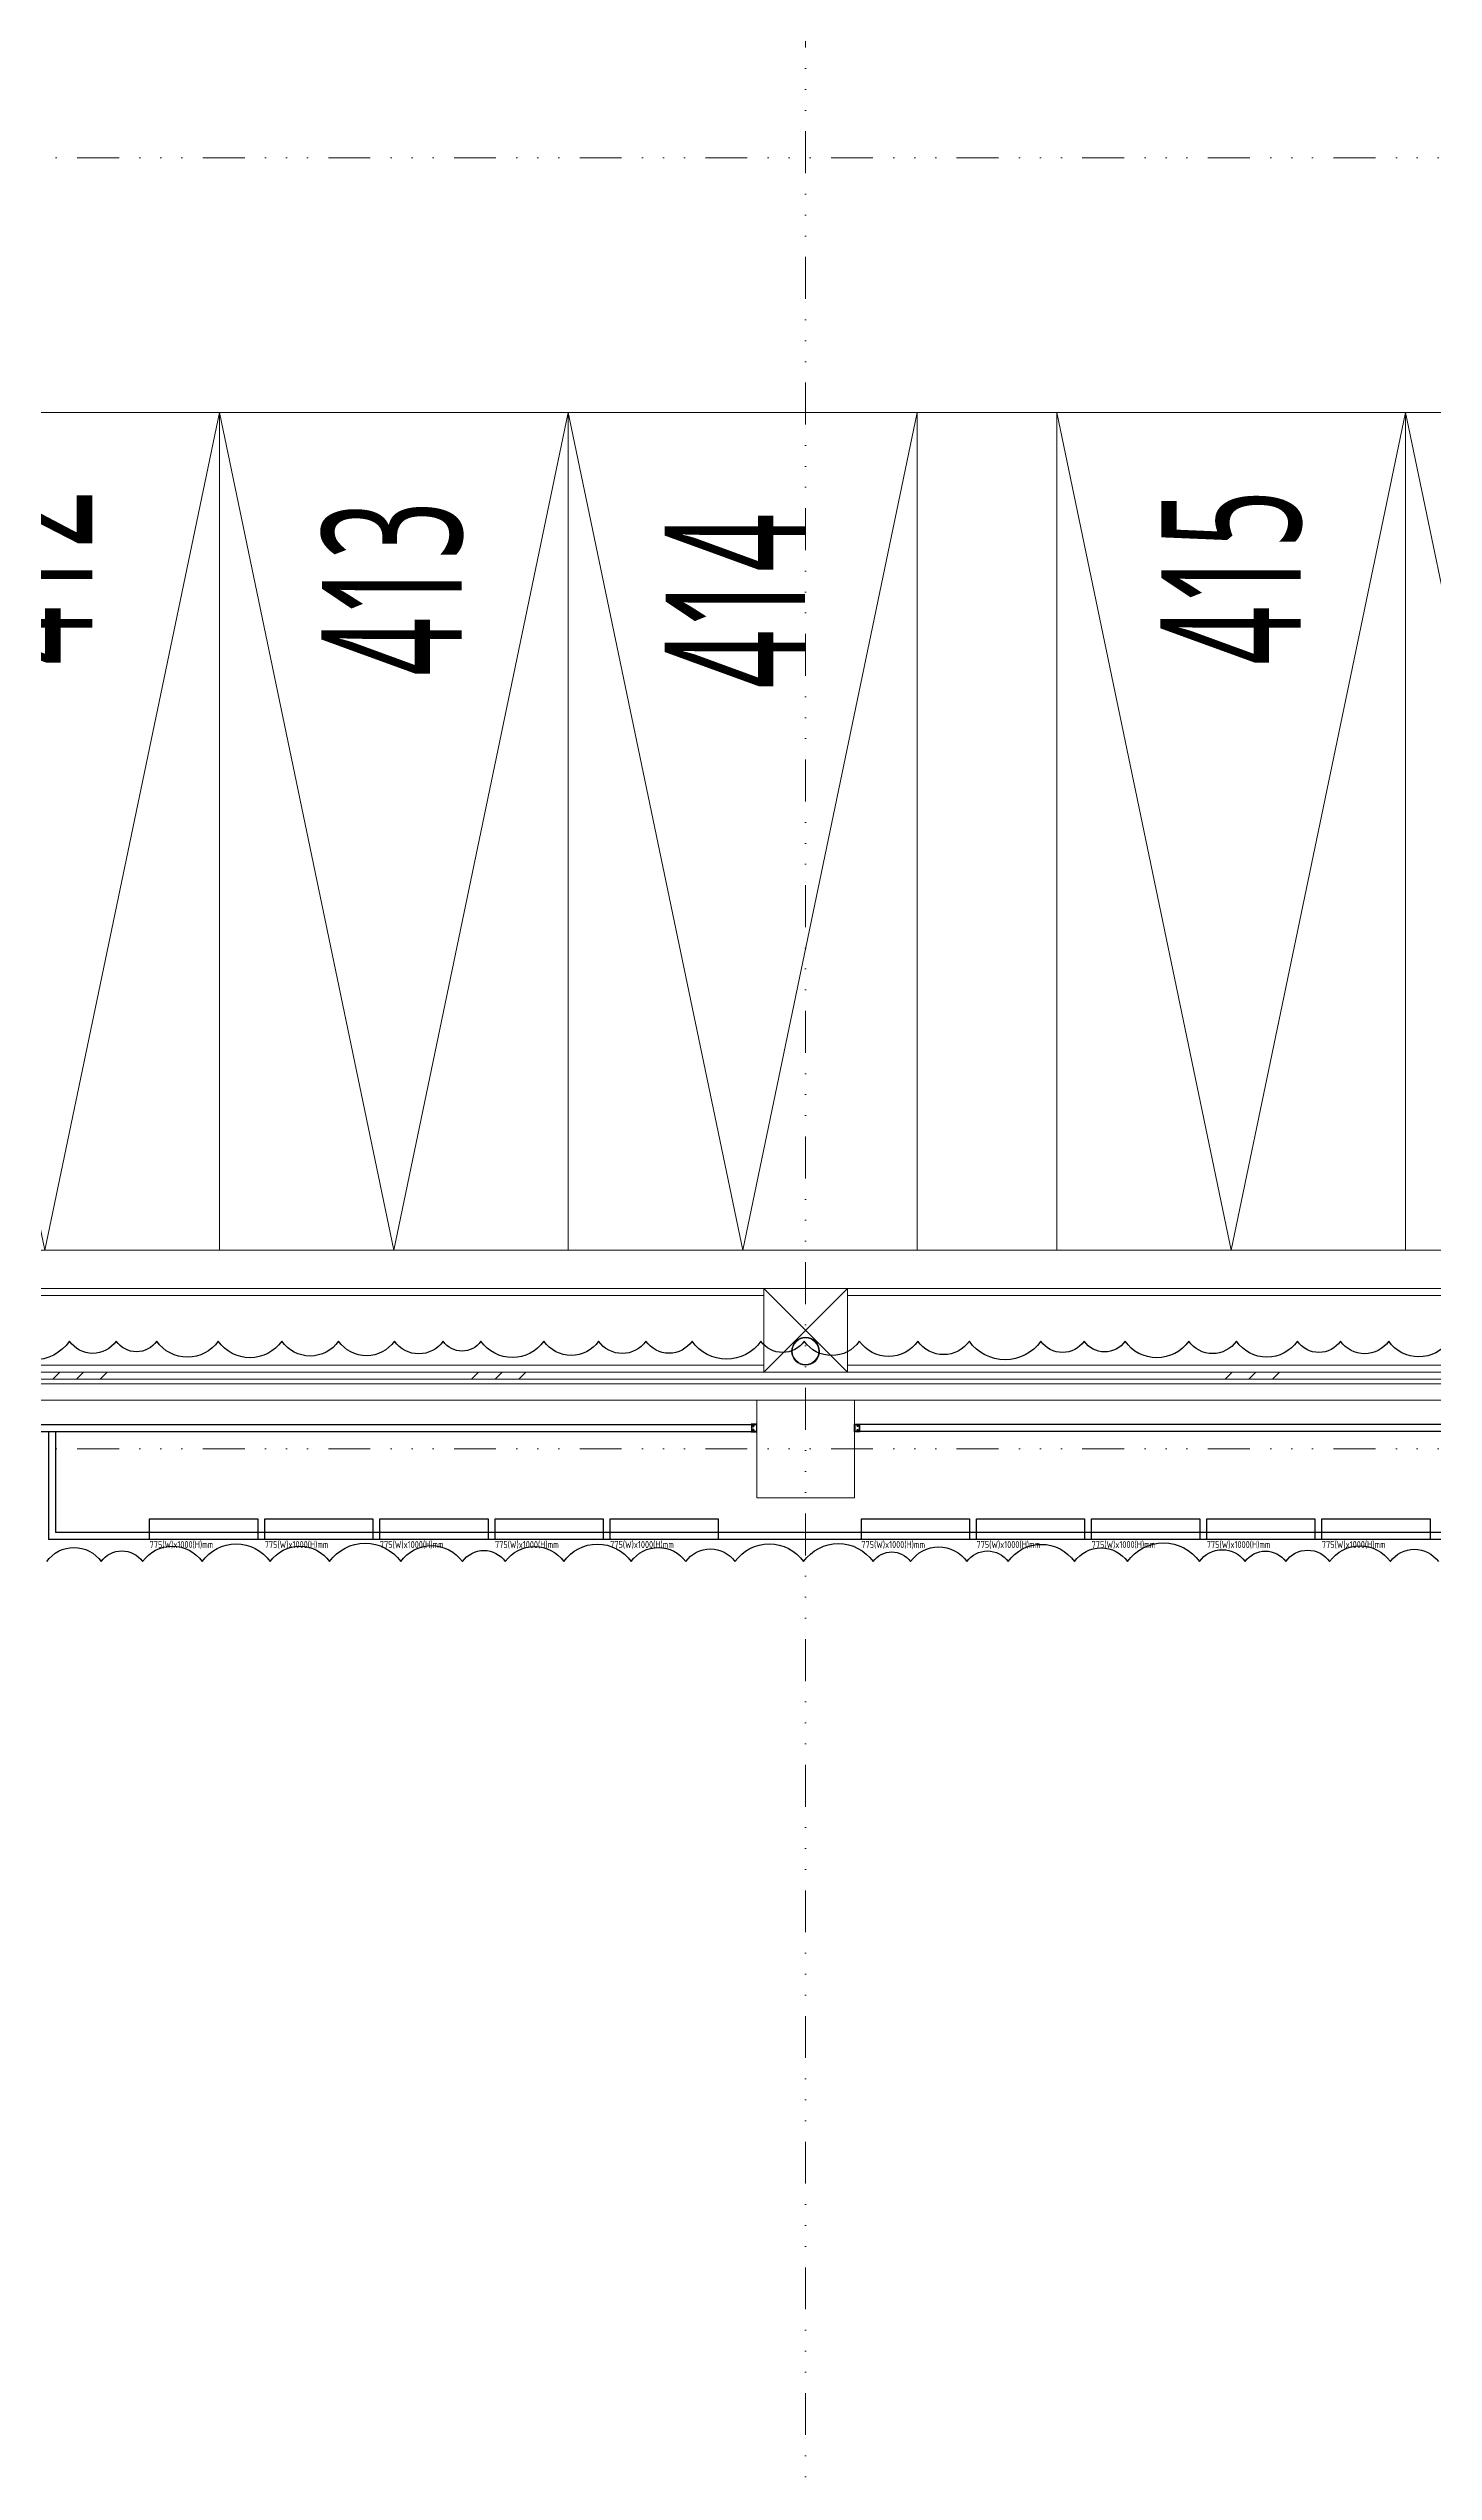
# Model space of a CAD drawing. Header units: millimetres. Extents: x -32710 to 654186, y -254124 to 420220.
# Drawn here: x 242175 to 252100, y 82673 to 100034 of the extents above; entities that cross this region are included whole.
import ezdxf
from ezdxf.enums import TextEntityAlignment as Align

# ---------------------------------------------------------------- set-up
doc = ezdxf.new("R2010")
doc.units = ezdxf.units.MM
doc.header["$LTSCALE"] = 1000
doc.linetypes.add('H12PL1$0$JJP_三點線', pattern=[0.9, 0.3, -0.15, 0, -0.15, 0, -0.15, 0, -0.15])
for name, color, linetype in [('H12PL1$0$A-OBJE-MEP', 252, 'Continuous'), ('H12PL1$0$A-WALL-EX', 252, 'Continuous'), ('H12PL1$0$S-COL', 252, 'Continuous'), ('H12PL1$0$S-GRID', 252, 'Continuous'), ('H12PL1$0$全區配置圖_匯入NEWCUB用_13_0', 252, 'Continuous'), ('H12PL1$0$全區配置圖_匯入NEWCUB用_13_DRAN', 252, 'Continuous'), ('H12PL1$0$全區配置圖_匯入NEWCUB用_13_HATCH', 252, 'Continuous'), ('H12PL1$0$全區配置圖_匯入NEWCUB用_13_KABE1', 252, 'Continuous'), ('H12PL1$0$全區配置圖_匯入NEWCUB用_13_PKG', 252, 'Continuous'), ('H12PL1$0$全區配置圖_匯入NEWCUB用_13_RCHACHI', 252, 'Continuous'), ('H12PL1$0$全區配置圖_匯入NEWCUB用_13_SITE', 252, 'Continuous'), ('H12PL1$0$全區配置圖_匯入NEWCUB用_13_SUGATA3', 252, 'Continuous'), ('H12PL1$0$全區配置圖_匯入NEWCUB用_13_雨水排水経路図最新$0$SUGATAD', 252, 'Continuous'), ('MD-20250424-增加TRAY與FS主管位置調整', 7, 'Continuous'), ('XFDP10-Re$0$A-Partition-Col (50K)', 1, 'Continuous'), ('XFDP10-Re$0$A-S-C1-800x1000-v (50K)', 212, 'Continuous'), ('XFDP10-Re$0$A-W-P1S (50K)', 2, 'Continuous'), ('XFDP10-Re$0$A-W-R1 (Rockwool) (50K)', 2, 'Continuous'), ('XFDP10-Re$0$A-W-R1S (Rockwool) (50K)', 2, 'Continuous')]:
    doc.layers.add(name, color=color, linetype=linetype)
doc.layers.add('XFDP10-Re$0$MD-250503-01_配合現況增設全高牆', color=7, linetype='Continuous', plot=False)
doc.styles.add('H12PL1$0$Standard', font='Microsoft JhengHei.ttf', dxfattribs={"width": 0.8})
doc.styles.add('XFDP10-Re$0$AA-TXT', font='isocp.shx', dxfattribs={"width": 0.8, "bigfont": 'china.shx'})

# ---------------------------------------------------------------- blocks, each defined once
blk = doc.blocks.new('*U3109')
blk.add_lwpolyline([(0, 0), (0, 0.2583), (0.05, 0.2583), (0.05, 0)], close=True)
at = {"color": 1, "style": 'XFDP10-Re$0$AA-TXT', "width": 0.8}
blk.add_attdef('高度', text='', height=0.1, rotation=90, dxfattribs=at).set_placement((0.1157, 0.07), align=Align.MIDDLE_LEFT)
blk = doc.blocks.new('XFDP10-Re$0$TP1-50-Partition_Col-side')
blk.add_lwpolyline([(-2.5, -4), (-2.5, -3.9), (-2.6, -3.9), (-2.5, -3), (-2.5, -0.3), (-2.4, -0.2), (-0.7, -0.2), (-0.5, -0.2), (-0.1, -0.2), (0, -0.2), (0, -0.2), (0.5, -0.2), (0.6, -0.2), (2.4, -0.2), (2.5, -0.3), (2.5, -3), (2.6, -3.9), (2.5, -3.9), (2.5, -4), (2.7, -4), (2.7, 0), (-2.7, 0), (-2.7, -4)], close=True)
for points in [[(-1.6, -2.1), (-2.3, -2.1, 0.414213), (-2.4, -2.2), (-2.4, -3.6), (-2.5, -3.6), (-2.5, -2.2, -0.414213), (-2.3, -2), (-1.6, -2), (-1.6, -2.1)], [(1.6, -2.1), (2.3, -2.1, -0.414213), (2.4, -2.2), (2.4, -3.6), (2.5, -3.6), (2.5, -2.2, 0.414213), (2.3, -2), (1.6, -2), (1.6, -2.1)]]:
    blk.add_lwpolyline(points, format="xyb")
blk.add_lwpolyline([(2.2, -3.6), (-2.2, -3.6, -0.414214), (-2.3, -3.5), (-2.3, -2.6, -0.414214), (-2.2, -2.5), (-1.3, -2.5, 0.414214), (-1.1, -2.3), (-1.1, -2.2, 0.414214), (-1.3, -2.1), (-1.9, -2.1), (-1.9, -2.1), (-1.3, -2.1, -0.414214), (-1.2, -2.2), (-1.2, -2.3, -0.414214), (-1.3, -2.4), (-2.2, -2.4, 0.414214), (-2.4, -2.6), (-2.4, -3.5, 0.414214), (-2.2, -3.6), (2.2, -3.6, 0.414214), (2.4, -3.5), (2.4, -2.6, 0.414214), (2.2, -2.4), (1.3, -2.4, -0.414214), (1.2, -2.3), (1.2, -2.2, -0.414214), (1.3, -2.1), (1.9, -2.1), (1.9, -2.1), (1.3, -2.1, 0.414214), (1.1, -2.2), (1.1, -2.3, 0.414214), (1.3, -2.5), (2.2, -2.5, -0.414214), (2.3, -2.6), (2.3, -3.5, -0.414214)], format="xyb", close=True)
blk = doc.blocks.new('XFDP10-Re')
at = {"layer": 'XFDP10-Re$0$A-W-P1S (50K)'}
for p, q in [((212975, 90125, 0), (212975, 89350, 0)), ((213025, 90125, 0), (213025, 89400, 0)), ((238875.45, 89350, 0), (212975, 89350, 0)), ((238875.45, 89400, 0), (213025, 89400, 0))]:
    blk.add_line(p, q, dxfattribs=at)
at = {"layer": 'XFDP10-Re$0$A-W-R1 (Rockwool) (50K)'}
for p, q in [((226450, 90175, 0), (218750, 90175)), ((226450, 90125), (218750, 90125, 0))]:
    blk.add_line(p, q, dxfattribs=at)
at = {"layer": 'XFDP10-Re$0$A-W-R1S (Rockwool) (50K)'}
for p, q in [((210350, 90175, 0), (218050, 90175, 0)), ((210350, 90125, 0), (218050, 90125, 0))]:
    blk.add_line(p, q, dxfattribs=at)
at = {"layer": 'XFDP10-Re$0$MD-250503-01_配合現況增設全高牆'}
for points in [[(212962.73, 89192.02, -0.52056705), (213352.92, 89192.02, -0.52056705), (213649.89, 89192.02, -0.52056705), (214076.48, 89192.02, -0.52056705), (214563.67, 89192.02, -0.52056705), (214989.38, 89192.02, -0.52056705), (215499.45, 89192.02, -0.52056705), (215940.88, 89192.02, -0.52056705), (216248.8, 89192.02, -0.52056705), (216667.09, 89192.02, -0.52056705), (217150.14, 89192.02, -0.52056705), (217541.81, 89192.02, -0.52056705), (217894.13, 89192.02, -0.52056705), (218386.09, 89192.02, -0.52056705), (218884.25, 89192.02, -0.52056705), (219151.91, 89192.02, -0.52056705), (219556.52, 89192.02, -0.52056705), (219851.25, 89192.02, -0.52056705), (220327.3, 89192.02, -0.52056705), (220707.3, 89192.02, -0.52056705), (221222.83, 89192.02, -0.52056705), (221549.9, 89192.02, -0.52056705), (221840.43, 89192.02, -0.52056705), (222155.57, 89192.02, -0.52056705), (222590.71, 89192.02, -0.52056705), (222934.35, 89192.02, -0.52056705)], [(223010.99, 90771.52, -0.52056705), (222578.7, 90771.52, -0.52056705), (222233.47, 90771.52, -0.52056705), (221924.23, 90771.52, -0.52056705), (221487.02, 90771.52, -0.52056705), (221145.97, 90771.52, -0.52056705), (220689.6, 90771.52, -0.52056705), (220396.36, 90771.52, -0.52056705), (220085.77, 90771.52, -0.52056705), (219573.75, 90771.52, -0.52056705), (219205.28, 90771.52, -0.52056705), (218785.41, 90771.52, -0.52056705), (218390.91, 90771.52, -0.52056705), (218079.83, 90771.52, -0.52056705), (217587.44, 90771.52, -0.52056705), (217256.27, 90771.52, -0.52056705), (216917.25, 90771.52, -0.52056705), (216524.5, 90771.52, -0.52056705), (216074.37, 90771.52, -0.52056705), (215803.21, 90771.52, -0.52056705), (215454.55, 90771.52, -0.52056705), (215054.09, 90771.52, -0.52056705), (214646.82, 90771.52, -0.52056705), (214191.58, 90771.52, -0.52056705), (213750.59, 90771.52, -0.52056705), (213460.21, 90771.52, -0.52056705), (213125.1, 90771.52, -0.52056705), (212608.17, 90771.52, -0.52056705)]]:
    blk.add_lwpolyline(points, format="xyb", dxfattribs=at)
at = {"layer": 'XFDP10-Re$0$A-Partition-Col (50K)', "zscale": 10}
for p, xscale, yscale, rotation in [((218050, 90150, 0), 10, 10, 270), ((218750, 90150, 0), -10.00000000000001, 10.00000000000001, 90)]:
    blk.add_blockref('XFDP10-Re$0$TP1-50-Partition_Col-side', p, dxfattribs=dict(at, xscale=xscale, yscale=yscale, rotation=rotation))
at = {"layer": 'XFDP10-Re$0$A-S-C1-800x1000-v (50K)'}
ref = blk.add_blockref('*U3109', (213700, 89500), dxfattribs=dict(at, xscale=3000, yscale=3000, zscale=3000, rotation=270))
ref.add_attrib('高度', '775(W)x1000(H)mm', dxfattribs={"layer": '0', "color": 1, "height": 50, "style": 'XFDP10-Re$0$AA-TXT', "width": 0.8}).set_placement((213700, 89314.8), align=Align.MIDDLE_LEFT)
ref = blk.add_blockref('*U3109', (214525, 89500), dxfattribs=dict(at, xscale=3000, yscale=3000, zscale=3000, rotation=270))
ref.add_attrib('高度', '775(W)x1000(H)mm', dxfattribs={"layer": '0', "color": 1, "height": 50, "style": 'XFDP10-Re$0$AA-TXT', "width": 0.8}).set_placement((214525, 89314.8), align=Align.MIDDLE_LEFT)
ref = blk.add_blockref('*U3109', (215350, 89500), dxfattribs=dict(at, xscale=3000, yscale=3000, zscale=3000, rotation=270))
ref.add_attrib('高度', '775(W)x1000(H)mm', dxfattribs={"layer": '0', "color": 1, "height": 50, "style": 'XFDP10-Re$0$AA-TXT', "width": 0.8}).set_placement((215350, 89314.8), align=Align.MIDDLE_LEFT)
ref = blk.add_blockref('*U3109', (216175, 89500), dxfattribs=dict(at, xscale=3000, yscale=3000, zscale=3000, rotation=270))
ref.add_attrib('高度', '775(W)x1000(H)mm', dxfattribs={"layer": '0', "color": 1, "height": 50, "style": 'XFDP10-Re$0$AA-TXT', "width": 0.8}).set_placement((216175, 89314.8), align=Align.MIDDLE_LEFT)
ref = blk.add_blockref('*U3109', (217000, 89500), dxfattribs=dict(at, xscale=3000, yscale=3000, zscale=3000, rotation=270))
ref.add_attrib('高度', '775(W)x1000(H)mm', dxfattribs={"layer": '0', "color": 1, "height": 50, "style": 'XFDP10-Re$0$AA-TXT', "width": 0.8}).set_placement((217000, 89314.8), align=Align.MIDDLE_LEFT)
ref = blk.add_blockref('*U3109', (218800, 89500), dxfattribs=dict(at, xscale=3000, yscale=3000, zscale=3000, rotation=270))
ref.add_attrib('高度', '775(W)x1000(H)mm', dxfattribs={"layer": '0', "color": 1, "height": 50, "style": 'XFDP10-Re$0$AA-TXT', "width": 0.8}).set_placement((218800, 89314.8), align=Align.MIDDLE_LEFT)
ref = blk.add_blockref('*U3109', (219625, 89500), dxfattribs=dict(at, xscale=3000, yscale=3000, zscale=3000, rotation=270))
ref.add_attrib('高度', '775(W)x1000(H)mm', dxfattribs={"layer": '0', "color": 1, "height": 50, "style": 'XFDP10-Re$0$AA-TXT', "width": 0.8}).set_placement((219625, 89314.8), align=Align.MIDDLE_LEFT)
ref = blk.add_blockref('*U3109', (220450, 89500), dxfattribs=dict(at, xscale=3000, yscale=3000, zscale=3000, rotation=270))
ref.add_attrib('高度', '775(W)x1000(H)mm', dxfattribs={"layer": '0', "color": 1, "height": 50, "style": 'XFDP10-Re$0$AA-TXT', "width": 0.8}).set_placement((220450, 89314.8), align=Align.MIDDLE_LEFT)
ref = blk.add_blockref('*U3109', (221275, 89500), dxfattribs=dict(at, xscale=3000, yscale=3000, zscale=3000, rotation=270))
ref.add_attrib('高度', '775(W)x1000(H)mm', dxfattribs={"layer": '0', "color": 1, "height": 50, "style": 'XFDP10-Re$0$AA-TXT', "width": 0.8}).set_placement((221275, 89314.8), align=Align.MIDDLE_LEFT)
ref = blk.add_blockref('*U3109', (222100, 89500), dxfattribs=dict(at, xscale=3000, yscale=3000, zscale=3000, rotation=270))
ref.add_attrib('高度', '775(W)x1000(H)mm', dxfattribs={"layer": '0', "color": 1, "height": 50, "style": 'XFDP10-Re$0$AA-TXT', "width": 0.8}).set_placement((222100, 89314.8), align=Align.MIDDLE_LEFT)
blk = doc.blocks.new('H12PL1')
at = {"layer": 'H12PL1$0$A-OBJE-MEP', "lineweight": 0, "flags": 128}
blk.add_lwpolyline([(218495, 90700, 1), (218305, 90700, 1)], format="xyb", close=True, dxfattribs=at)
at = {"layer": 'H12PL1$0$A-OBJE-MEP', "lineweight": 0}
blk.add_circle((218400, 90700), 100, dxfattribs=at)
at = {"layer": 'H12PL1$0$A-WALL-EX', "lineweight": 0}
blk.add_line((151700, 90465), (243600, 90465), dxfattribs=at)
at = {"layer": 'H12PL1$0$A-WALL-EX', "lineweight": 0, "flags": 128}
for points in [[(151700, 90500), (243600, 90500)], [(151700, 90500), (243600, 90500)], [(151700, 90500), (243600, 90500)], [(151700, 90500), (243600, 90500)], [(151700, 90500), (243600, 90500)], [(151700, 90500), (243600, 90500)], [(151700, 90500), (243600, 90500)], [(243600, 90500), (151700, 90500)], [(151550, 90350), (243635, 90350)]]:
    blk.add_lwpolyline(points, dxfattribs=at)
at = {"layer": 'H12PL1$0$S-COL', "lineweight": 0, "flags": 128}
blk.add_lwpolyline([(218050, 90350), (218050, 89650), (218750, 89650), (218750, 90350)], dxfattribs=at)
at = {"layer": 'H12PL1$0$S-GRID', "linetype": 'H12PL1$0$JJP_三點線', "lineweight": 0}
for p, q in [((218400, 128250), (218400, -28000)), ((-29000, 99250), (289600, 99250)), ((-29000, 90000), (289600, 90000))]:
    blk.add_line(p, q, dxfattribs=at)
at = {"layer": 'H12PL1$0$全區配置圖_匯入NEWCUB用_13_DRAN', "lineweight": 0}
blk.add_circle((218400, 90700), 100, dxfattribs=at)
at = {"layer": 'H12PL1$0$全區配置圖_匯入NEWCUB用_13_HATCH', "lineweight": 0, "flags": 128}
blk.add_lwpolyline([(194200, 97425), (194200, 91425), (219200, 91425), (219200, 97425), (220200, 97425), (220200, 91425), (242700, 91425), (242700, 97425), (243550, 97425), (243550, 91750), (243550, 90550), (194200, 90550)], dxfattribs=at)
for points in [[(194200, 91425), (219200, 91425), (219200, 97425), (194200, 97425)], [(220200, 91425), (242700, 91425), (242700, 97425), (220200, 97425)]]:
    blk.add_lwpolyline(points, close=True, dxfattribs=at)
at = {"layer": 'H12PL1$0$全區配置圖_匯入NEWCUB用_13_KABE1', "lineweight": 0}
blk.add_line((243550, 90550), (185350, 90550), dxfattribs=at)
at = {"layer": 'H12PL1$0$全區配置圖_匯入NEWCUB用_13_PKG', "lineweight": 0, "flags": 128}
for points in [[(211700, 97425), (212950, 91425), (214200, 97425)], [(214200, 97425), (215450, 91425), (216700, 97425)], [(216700, 97425), (217950, 91425), (219200, 97425)], [(220200, 97425), (221450, 91425), (222700, 97425)], [(222700, 97425), (223950, 91425), (225200, 97425)]]:
    blk.add_lwpolyline(points, dxfattribs=at)
for points in [[(211700, 97425), (211700, 91425), (214200, 91425), (214200, 97425)], [(214200, 97425), (214200, 91425), (216700, 91425), (216700, 97425)], [(216700, 97425), (216700, 91425), (219200, 91425), (219200, 97425)], [(220200, 97425), (220200, 91425), (222700, 91425), (222700, 97425)], [(222700, 97425), (222700, 91425), (225200, 91425), (225200, 97425)]]:
    blk.add_lwpolyline(points, close=True, dxfattribs=at)
at = {"layer": 'H12PL1$0$全區配置圖_匯入NEWCUB用_13_RCHACHI', "lineweight": 0}
for p, q in [((213056.9, 90550), (213006.9, 90500)), ((213226.6, 90550), (213176.6, 90500)), ((213396.3, 90550), (213346.3, 90500)), ((216056.9, 90550), (216006.9, 90500)), ((216226.6, 90550), (216176.6, 90500)), ((216396.3, 90550), (216346.3, 90500)), ((221456.9, 90550), (221406.9, 90500)), ((221626.6, 90550), (221576.6, 90500)), ((221796.3, 90550), (221746.3, 90500))]:
    blk.add_line(p, q, dxfattribs=at)
at = {"layer": 'H12PL1$0$全區配置圖_匯入NEWCUB用_13_SITE', "lineweight": 0}
blk.add_line((219200, 91425), (220200, 91425), dxfattribs=at)
at = {"layer": 'H12PL1$0$全區配置圖_匯入NEWCUB用_13_SUGATA3', "lineweight": 0}
for p, q in [((155280, 91150), (243550, 91150)), ((218100, 91150), (218700, 90550)), ((218100, 90550), (218700, 91150)), ((210300, 91100), (218100, 91100)), ((218700, 91100), (226500, 91100)), ((210300, 90600), (218100, 90600)), ((218700, 90600), (226500, 90600))]:
    blk.add_line(p, q, dxfattribs=at)
at = {"layer": 'H12PL1$0$全區配置圖_匯入NEWCUB用_13_SUGATA3', "lineweight": 0, "flags": 128}
blk.add_lwpolyline([(218100, 90550), (218700, 90550), (218700, 91150), (218100, 91150)], close=True, dxfattribs=at)
at = {"layer": 'H12PL1$0$全區配置圖_匯入NEWCUB用_13_雨水排水経路図最新$0$SUGATAD', "lineweight": 0}
blk.add_line((219200, 97425), (220200, 97425), dxfattribs=at)
blk.add_blockref('XFDP10-Re', (0, 0))
at = {"layer": 'H12PL1$0$全區配置圖_匯入NEWCUB用_13_0', "linetype": 'Continuous', "lineweight": 0, "char_height": 1000, "attachment_point": 7, "rotation": 90, "style": 'H12PL1$0$Standard'}
for s, insert in [('\\A1;{\\W0.56;412}', (213288.8, 95619)), ('\\A1;{\\W0.56;413}', (215950.3, 95539)), ('\\A1;{\\W0.56;415}', (221962.3, 95619)), ('\\A1;{\\W0.56;414}', (218396.8, 95449))]:
    blk.add_mtext(s, dxfattribs=dict(at, insert=insert))

msp = doc.modelspace()

# ---------------------------------------------------------------- block references
at = {"layer": 'MD-20250424-增加TRAY與FS主管位置調整', "color": 8}
msp.add_blockref('H12PL1', (29200, 0), dxfattribs=at)

doc.saveas('drawing.dxf')
